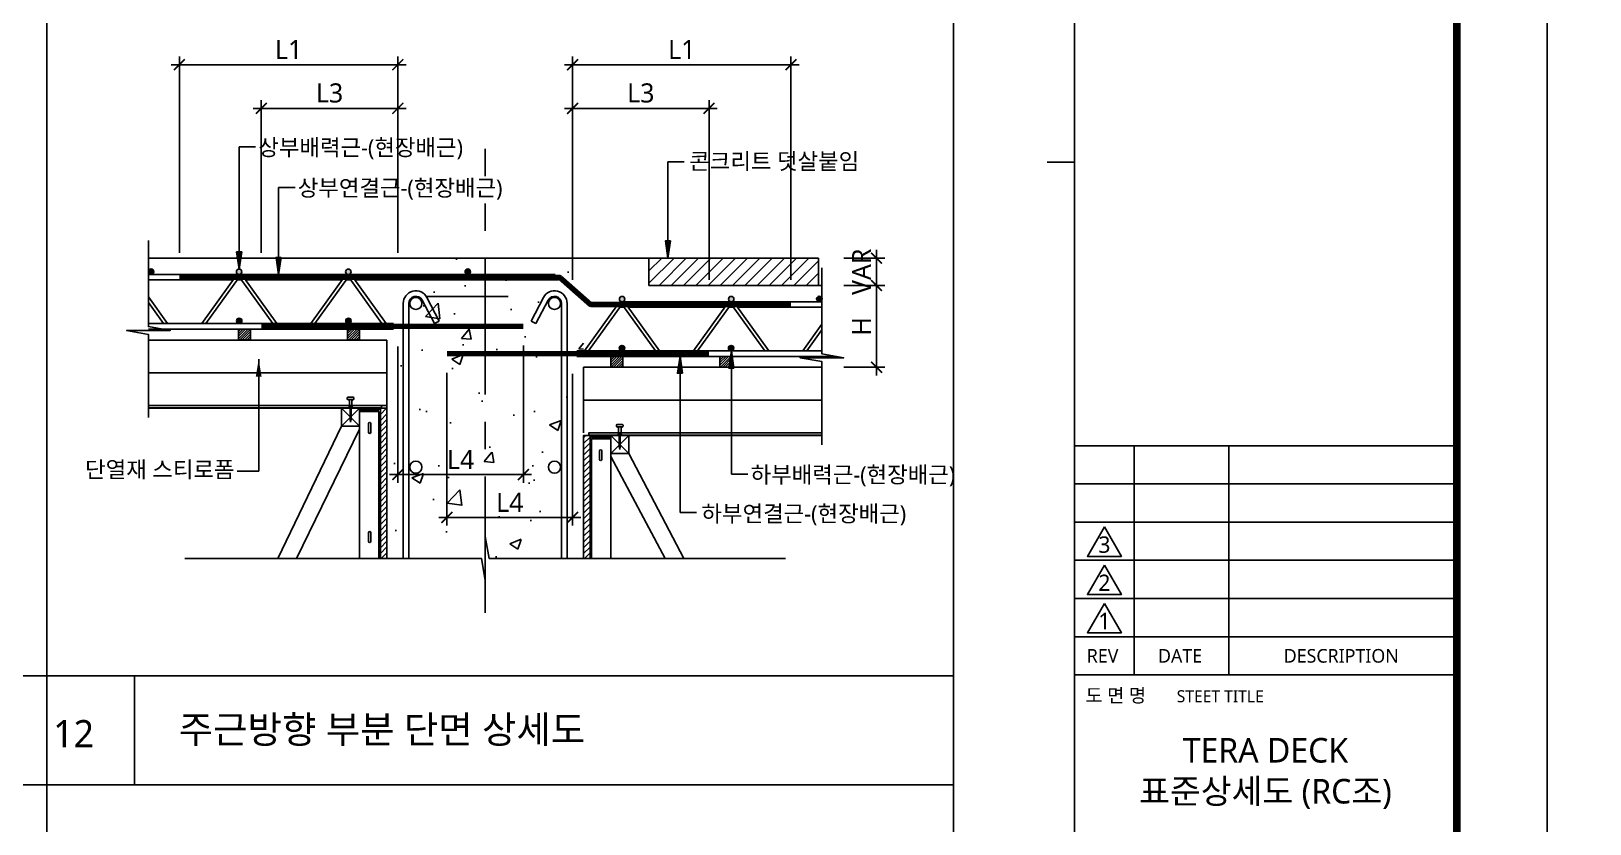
# Model space of a CAD drawing. Extents: x 10983 to 44623, y -18406 to 11294.
# Drawn here: x 16616 to 19471, y -10792 to -9339 of the extents above; entities that cross this region are included whole.
import ezdxf
from ezdxf.enums import TextEntityAlignment as Align

# ---------------------------------------------------------------- set-up
doc = ezdxf.new("R2010")
doc.units = 0
doc.header["$LTSCALE"] = 100
doc.header["$MEASUREMENT"] = 0
doc.header["$PDMODE"] = 3
doc.header["$PDSIZE"] = 10
for name, pattern in [('CEN', [62, 60, -1, 0, -1]), ('CENTERX2', [4, 2.5, -0.5, 0.5, -0.5]), ('HID', [2.5, 1.5, -1]), ('HIDDEN', [0.375, 0.25, -0.125])]:
    doc.linetypes.add(name, pattern=pattern)
doc.layers.get('0').update_dxf_attribs({"linetype": 'CONTINUOUS'})
doc.layers.get('Defpoints').update_dxf_attribs({"color": 165, "linetype": 'CONTINUOUS'})
for name, color, linetype in [('0-TEXT', 3, 'CONTINUOUS'), ('DECK-CEN', 1, 'CEN'), ('DECK-CON', 2, 'CONTINUOUS'), ('DECK-DIM', 255, 'CONTINUOUS'), ('DECK-ETC STEEL', 6, 'CONTINUOUS'), ('DECK-HATCH', 251, 'CONTINUOUS'), ('DECK-JOINT BAR', 4, 'HIDDEN'), ('DECK-LATTICE', 7, 'CONTINUOUS'), ('DECK-PG', 4, 'CONTINUOUS'), ('DECK-RC', 251, 'CONTINUOUS'), ('DECK-RC(ETC)', 252, 'CONTINUOUS'), ('DECK-TEXT', 7, 'CONTINUOUS'), ('DECK-TITLE TEXT', 3, 'CONTINUOUS'), ('DECK-TRANS', 3, 'CONTINUOUS'), ('E', 115, 'CONTINUOUS'), ('form', 7, 'CONTINUOUS'), ('form_TEX', 7, 'CONTINUOUS'), ('INSU', 7, 'CONTINUOUS'), ('REVISION1', 10, 'CONTINUOUS'), ('SEC', 7, 'CONTINUOUS'), ('TEXT', 3, 'CONTINUOUS')]:
    doc.layers.add(name, color=color, linetype=linetype)
doc.styles.add('HD', font='Gulim.ttf')
doc.styles.get("Standard").update_dxf_attribs({"font": ''})
doc.styles.add('SY Panel', font='malgun.ttf')
doc.styles.add('VICON TEXT', font='malgun.ttf')
doc.styles.add('맑은고딕', font='malgun.ttf')
doc.styles.get('Standard').set_extended_font_data('Haansoft Dotum')
doc.linetypes.add('BATTING', pattern='A,0.0001,-0.1,[134,ltypeshp.shx,S=0.1,R=0,X=-0.1,Y=0],-0.2,[134,ltypeshp.shx,S=0.1,R=180,X=0.1,Y=0],-0.1', length=0.4001)
doc.dimstyles.new('ISO-25', dxfattribs={"dimtxt": 2.5, "dimasz": 2.5, "dimexe": 1.25, "dimexo": 0.625, "dimtad": 1, "dimtxsty": 'Standard', "dimcen": 2.5, "dimadec": 0, "dimazin": 0, "dimtfac": 1, "dimtmove": 0, "dimatfit": 3, "dimfxl": 1, "dimarcsym": 0})
doc.dimstyles.new('STDECK-DIM', dxfattribs={"dimtxt": 35, "dimasz": 20, "dimexe": 15, "dimexo": 40, "dimgap": 10, "dimtad": 1, "dimdec": 0, "dimtxsty": 'SY Panel', "dimblk": 'ARCHTICK', "dimcen": 2.5, "dimdle": 15, "dimclrd": 7, "dimclre": 7, "dimclrt": 6, "dimadec": 0, "dimazin": 0, "dimtfac": 1, "dimtdec": 0, "dimtmove": 0, "dimatfit": 3, "dimldrblk": 'ARCHTICK', "dimfxl": 1, "dimarcsym": 0})

# ---------------------------------------------------------------- blocks, each defined once
blk = doc.blocks.new('_ArchTick')
at = {"color": 0, "linetype": 'ByBlock', "const_width": 0.15}
blk.add_lwpolyline([(-0.5, -0.5), (0.5, 0.5)], dxfattribs=at)
blk = doc.blocks.new('*D438')
at = {"layer": 'DECK-DIM', "color": 7, "lineweight": -2}
for p, q in [((16887.5, -9745.2), (16887.5, -9385.8)), ((17287.5, -9745.2), (17287.5, -9385.8)), ((17302.5, -9400.8), (16872.5, -9400.8))]:
    blk.add_line(p, q, dxfattribs=at)
at = {"layer": 'Defpoints', "color": 0, "ltscale": 0.5}
for p in [(16887.5, -9400.8), (16887.5, -9785.2), (17287.5, -9785.2)]:
    blk.add_point(p, dxfattribs=at)
at = {"layer": 'DECK-DIM', "color": 7, "lineweight": -2, "ltscale": 0.5, "xscale": 20, "yscale": 20, "zscale": 20, "rotation": 180}
blk.add_blockref('_ArchTick', (16887.5, -9400.8), dxfattribs=at)
at = {"layer": 'DECK-DIM', "color": 7, "lineweight": -2, "ltscale": 0.5, "xscale": 20, "yscale": 20, "zscale": 20}
blk.add_blockref('_ArchTick', (17287.5, -9400.8), dxfattribs=at)
at = {"layer": 'DECK-DIM', "color": 6, "ltscale": 0.5, "insert": (17087.5, -9373), "char_height": 35, "attachment_point": 5, "style": 'SY Panel'}
blk.add_mtext('L1', dxfattribs=at)
blk = doc.blocks.new('*D439')
at = {"layer": 'DECK-DIM', "color": 7, "lineweight": -2}
for p, q in [((17287.5, -9917.2), (17287.5, -10166.6)), ((17517.5, -9915.2), (17517.5, -10166.6)), ((17272.5, -10151.6), (17532.5, -10151.6))]:
    blk.add_line(p, q, dxfattribs=at)
at = {"layer": 'Defpoints', "color": 0, "ltscale": 0.5}
for p in [(17517.5, -9875.2), (17287.5, -9877.2), (17517.5, -10151.6)]:
    blk.add_point(p, dxfattribs=at)
at = {"layer": 'DECK-DIM', "color": 7, "lineweight": -2, "ltscale": 0.5, "xscale": 20, "yscale": 20, "zscale": 20, "rotation": 180}
blk.add_blockref('_ArchTick', (17287.5, -10151.6), dxfattribs=at)
at = {"layer": 'DECK-DIM', "color": 7, "lineweight": -2, "ltscale": 0.5, "xscale": 20, "yscale": 20, "zscale": 20}
blk.add_blockref('_ArchTick', (17517.5, -10151.6), dxfattribs=at)
at = {"layer": 'DECK-DIM', "color": 6, "ltscale": 0.5, "insert": (17402.5, -10124.1), "char_height": 35, "attachment_point": 5, "style": 'SY Panel'}
blk.add_mtext('L4', dxfattribs=at)
blk = doc.blocks.new('*D440')
at = {"layer": 'DECK-DIM', "color": 7, "lineweight": -2}
for p, q in [((17377.5, -9965.2), (17377.5, -10245.2)), ((17607.5, -9967.2), (17607.5, -10245.2)), ((17622.5, -10230.2), (17362.5, -10230.2))]:
    blk.add_line(p, q, dxfattribs=at)
at = {"layer": 'Defpoints', "color": 0, "ltscale": 0.5}
for p in [(17377.5, -9925.2), (17607.5, -9927.2), (17377.5, -10230.2)]:
    blk.add_point(p, dxfattribs=at)
at = {"layer": 'DECK-DIM', "color": 7, "lineweight": -2, "ltscale": 0.5, "xscale": 20, "yscale": 20, "zscale": 20, "rotation": 180}
blk.add_blockref('_ArchTick', (17377.5, -10230.2), dxfattribs=at)
at = {"layer": 'DECK-DIM', "color": 7, "lineweight": -2, "ltscale": 0.5, "xscale": 20, "yscale": 20, "zscale": 20}
blk.add_blockref('_ArchTick', (17607.5, -10230.2), dxfattribs=at)
at = {"layer": 'DECK-DIM', "color": 6, "ltscale": 0.5, "insert": (17492.5, -10202.7), "char_height": 35, "attachment_point": 5, "style": 'SY Panel'}
blk.add_mtext('L4', dxfattribs=at)
blk = doc.blocks.new('*D441')
at = {"layer": 'DECK-DIM', "color": 7, "lineweight": -2}
for p, q in [((17037.5, -9745.2), (17037.5, -9465.8)), ((17287.5, -9745.2), (17287.5, -9465.8)), ((17302.5, -9480.8), (17022.5, -9480.8))]:
    blk.add_line(p, q, dxfattribs=at)
at = {"layer": 'Defpoints', "color": 0, "ltscale": 0.5}
for p in [(17037.5, -9480.8), (17037.5, -9785.2), (17287.5, -9785.2)]:
    blk.add_point(p, dxfattribs=at)
at = {"layer": 'DECK-DIM', "color": 7, "lineweight": -2, "ltscale": 0.5, "xscale": 20, "yscale": 20, "zscale": 20, "rotation": 180}
blk.add_blockref('_ArchTick', (17037.5, -9480.8), dxfattribs=at)
at = {"layer": 'DECK-DIM', "color": 7, "lineweight": -2, "ltscale": 0.5, "xscale": 20, "yscale": 20, "zscale": 20}
blk.add_blockref('_ArchTick', (17287.5, -9480.8), dxfattribs=at)
at = {"layer": 'DECK-DIM', "color": 6, "ltscale": 0.5, "insert": (17162.5, -9452.8), "char_height": 35, "attachment_point": 5, "style": 'SY Panel'}
blk.add_mtext('L3', dxfattribs=at)
blk = doc.blocks.new('*D443')
at = {"layer": 'DECK-DIM', "color": 7, "lineweight": -2}
for p, q in [((18104.2, -9755.2), (18179.2, -9755.2)), ((18164.2, -9740.2), (18164.2, -9820.2)), ((18104.2, -9805.2), (18179.2, -9805.2))]:
    blk.add_line(p, q, dxfattribs=at)
at = {"layer": 'Defpoints', "color": 0, "ltscale": 0.5}
for p in [(18064.2, -9755.2), (18064.2, -9805.2), (18164.2, -9805.2)]:
    blk.add_point(p, dxfattribs=at)
at = {"layer": 'DECK-DIM', "color": 7, "lineweight": -2, "ltscale": 0.5, "xscale": 20, "yscale": 20, "zscale": 20}
for p, rotation in [((18164.2, -9755.2), 90), ((18164.2, -9805.2), 270)]:
    blk.add_blockref('_ArchTick', p, dxfattribs=dict(at, rotation=rotation))
at = {"layer": 'DECK-DIM', "color": 6, "ltscale": 0.5, "insert": (18136.7, -9780.2), "char_height": 35, "attachment_point": 5, "rotation": 90, "style": 'SY Panel'}
blk.add_mtext('VAR', dxfattribs=at)
blk = doc.blocks.new('*D466')
at = {"layer": 'DECK-DIM', "color": 7, "lineweight": -2}
for p, q in [((18164.2, -9790.2), (18164.2, -9970.2)), ((18104.2, -9805.2), (18179.2, -9805.2)), ((18104.2, -9955.2), (18179.2, -9955.2))]:
    blk.add_line(p, q, dxfattribs=at)
at = {"layer": 'Defpoints', "color": 0, "ltscale": 0.5}
for p in [(18064.2, -9805.2), (18064.2, -9955.2), (18164.2, -9955.2)]:
    blk.add_point(p, dxfattribs=at)
at = {"layer": 'DECK-DIM', "color": 7, "lineweight": -2, "ltscale": 0.5, "xscale": 20, "yscale": 20, "zscale": 20}
for p, rotation in [((18164.2, -9805.2), 90), ((18164.2, -9955.2), 270)]:
    blk.add_blockref('_ArchTick', p, dxfattribs=dict(at, rotation=rotation))
at = {"layer": 'DECK-DIM', "color": 6, "ltscale": 0.5, "insert": (18136.7, -9880.2), "char_height": 35, "attachment_point": 5, "rotation": 90, "style": 'SY Panel'}
blk.add_mtext('H', dxfattribs=at)
blk = doc.blocks.new('*D473')
at = {"layer": 'DECK-DIM', "color": 7, "lineweight": -2}
for p, q in [((17607.5, -9795.2), (17607.5, -9385.8)), ((18007.5, -9795.2), (18007.5, -9385.8)), ((17592.5, -9400.8), (18022.5, -9400.8))]:
    blk.add_line(p, q, dxfattribs=at)
at = {"layer": 'Defpoints', "color": 0, "ltscale": 0.5}
for p in [(18007.5, -9400.8), (17607.5, -9835.2), (18007.5, -9835.2)]:
    blk.add_point(p, dxfattribs=at)
at = {"layer": 'DECK-DIM', "color": 7, "lineweight": -2, "ltscale": 0.5, "xscale": 20, "yscale": 20, "zscale": 20, "rotation": 180}
blk.add_blockref('_ArchTick', (17607.5, -9400.8), dxfattribs=at)
at = {"layer": 'DECK-DIM', "color": 7, "lineweight": -2, "ltscale": 0.5, "xscale": 20, "yscale": 20, "zscale": 20}
blk.add_blockref('_ArchTick', (18007.5, -9400.8), dxfattribs=at)
at = {"layer": 'DECK-DIM', "color": 6, "ltscale": 0.5, "insert": (17807.5, -9373), "char_height": 35, "attachment_point": 5, "style": 'SY Panel'}
blk.add_mtext('L1', dxfattribs=at)
blk = doc.blocks.new('*D474')
at = {"layer": 'DECK-DIM', "color": 7, "lineweight": -2}
for p, q in [((17607.5, -9795.2), (17607.5, -9465.8)), ((17857.5, -9795.2), (17857.5, -9465.8)), ((17592.5, -9480.8), (17872.5, -9480.8))]:
    blk.add_line(p, q, dxfattribs=at)
at = {"layer": 'Defpoints', "color": 0, "ltscale": 0.5}
for p in [(17857.5, -9480.8), (17607.5, -9835.2), (17857.5, -9835.2)]:
    blk.add_point(p, dxfattribs=at)
at = {"layer": 'DECK-DIM', "color": 7, "lineweight": -2, "ltscale": 0.5, "xscale": 20, "yscale": 20, "zscale": 20, "rotation": 180}
blk.add_blockref('_ArchTick', (17607.5, -9480.8), dxfattribs=at)
at = {"layer": 'DECK-DIM', "color": 7, "lineweight": -2, "ltscale": 0.5, "xscale": 20, "yscale": 20, "zscale": 20}
blk.add_blockref('_ArchTick', (17857.5, -9480.8), dxfattribs=at)
at = {"layer": 'DECK-DIM', "color": 6, "ltscale": 0.5, "insert": (17732.5, -9452.8), "char_height": 35, "attachment_point": 5, "style": 'SY Panel'}
blk.add_mtext('L3', dxfattribs=at)

msp = doc.modelspace()

# ---------------------------------------------------------------- hatches: boundary and pattern name
at = {"linetype": 'ByBlock'}
h = msp.add_hatch(color=256, dxfattribs=at)
h.paths.add_polyline_path([(17786.9, -9723.7), (17782.2, -9723.7), (17782.2, -9755.2)])
h.paths.add_polyline_path([(17782.2, -9723.7), (17777.5, -9723.7), (17782.2, -9755.2)])
h = msp.add_hatch(color=256, dxfattribs=at)
h.paths.add_polyline_path([(17001.6, -9743.7), (16996.9, -9743.7), (16996.9, -9775.2)])
h.paths.add_polyline_path([(16996.9, -9743.7), (16992.2, -9743.7), (16996.9, -9775.2)])
h = msp.add_hatch(color=256, dxfattribs=at)
h.paths.add_polyline_path([(17073.9, -9753.9), (17069.2, -9753.9), (17069.2, -9785.3)])
h.paths.add_polyline_path([(17069.2, -9753.9), (17064.5, -9753.9), (17069.2, -9785.3)])
h = msp.add_hatch(color=256, dxfattribs=at)
h.paths.add_polyline_path([(17898.3, -9925.1), (17898.3, -9956.6), (17903.1, -9956.6)])
h.paths.add_polyline_path([(17898.3, -9925.1), (17893.6, -9956.6), (17898.3, -9956.6)])
h = msp.add_hatch(color=256, dxfattribs=at)
h.paths.add_polyline_path([(17804.3, -9934.7), (17804.3, -9966.1), (17809, -9966.1)])
h.paths.add_polyline_path([(17804.3, -9934.7), (17799.6, -9966.1), (17804.3, -9966.1)])
at = {"layer": 'DECK-HATCH', "linetype": 'ByBlock'}
h = msp.add_hatch(dxfattribs=at)
h.set_pattern_fill('AR-CONC', color=256, scale=30, style=0)
h.set_pattern_definition([(50, (-112138.92, -53628.86), (215.17805, -18.82564), [22.5, -247.5]), (355, (-112138.92, -53628.86), (-41.6254, 225.65764), [18, -198]), (100.4514, (-112120.99, -53630.43), (173.5528, 206.83186), [19.12206, -210.34263]), (46.1842, (-112138.92, -53568.86), (320.1723, -49.6557), [33.75, -371.25]), (96.6356, (-112112.24, -53573), (280.3988, 292.23536), [28.6831, -315.5139]), (351.1842, (-112138.92, -53568.86), (280.3986, 292.2356), [27, -297]), (21, (-112108.92, -53583.86), (179.07212, -120.78567), [22.5, -247.5]), (326, (-112108.92, -53583.86), (72.9946, 217.545), [18, -198]), (71.4514, (-112094, -53593.93), (252.0668, 96.75915), [19.12206, -210.34263]), (37.5, (-112138.92, -53628.86), (3.647957, 99.868156), [0, -195.6, 0, -201, 0, -198.75]), (7.5, (-112138.92, -53628.86), (78.92086, 118.32351), [0, -114.6, 0, -191.1, 0, -75.75]), (327.5, (-112205.82, -53628.86), (160.14673, -6.76646), [0, -75, 0, -234, 0, -310.5]), (317.5, (-112235.82, -53628.86), (174.95585, 30.0315), [0, -97.5, 0, -155.4, 0, -220.5])])
h.paths.add_polyline_path([(17447.5, -9755.2), (17287.5, -9755.2), (17267.5, -10305.3), (17440.5, -10305.3), (17447.5, -10345.3), (17447.5, -10265.3)])
h.paths.add_polyline_path([(17627.5, -9755.2), (17447.5, -9755.2), (17447.5, -10265.3), (17454.6, -10305.3), (17627.5, -10305.3)])
h = msp.add_hatch(dxfattribs=at)
h.set_pattern_fill('ANSI31', color=256, scale=5, style=0)
h.set_pattern_definition([(45, (-110161.527, -50130.158), (-11.2253202, 11.2253202), [])])
h.paths.add_polyline_path([(18057.7, -9805.2), (18057.7, -9755.2), (17747.5, -9755.2), (17747.5, -9805.2)])
h = msp.add_hatch(dxfattribs=at)
h.set_pattern_fill('ANSI31', color=256, scale=60, style=0)
h.set_pattern_definition([(45, (-156421.6726, -15583.08), (-5.30330086, 5.30330086), [])])
h.paths.add_polyline_path([(17255.5, -10030.2), (17267.5, -10030.2), (17267.5, -10305.3), (17255.5, -10305.3)])
h = msp.add_hatch(dxfattribs=at)
h.set_pattern_fill('ANSI31', color=256, scale=60, style=0)
h.set_pattern_definition([(45, (-156661.6726, -15633.08), (-5.30330086, 5.30330086), [])])
h.paths.add_polyline_path([(17639.5, -10080.2), (17627.5, -10080.2), (17627.5, -10305.3), (17639.5, -10305.3)])
at = {"layer": 'DECK-RC(ETC)'}
h = msp.add_hatch(dxfattribs=at)
h.set_pattern_fill('ANSI31', color=256)
h.set_pattern_definition([(45, (-106627.45, -26422.8478), (-2.24506403, 2.24506403), [])])
h.paths.add_polyline_path([(16995.5, -9885.2), (16995.5, -9904.7), (17017.5, -9904.7), (17017.5, -9885.2)])
h = msp.add_hatch(dxfattribs=at)
h.set_pattern_fill('ANSI31', color=256)
h.set_pattern_definition([(45, (-106827.45, -26422.8478), (-2.24506403, 2.24506403), [])])
h.paths.add_polyline_path([(17195.5, -9885.2), (17195.5, -9904.7), (17217.5, -9904.7), (17217.5, -9885.2)])
h = msp.add_hatch(dxfattribs=at)
h.set_pattern_fill('ANSI31', color=256)
h.set_pattern_definition([(45, (-106827.45, -26472.8478), (-2.24506403, 2.24506403), [])])
h.paths.add_polyline_path([(17699.5, -9935.2), (17699.5, -9954.7), (17677.5, -9954.7), (17677.5, -9935.2)])
h = msp.add_hatch(dxfattribs=at)
h.set_pattern_fill('ANSI31', color=256)
h.set_pattern_definition([(45, (-106627.45, -26472.8478), (-2.24506403, 2.24506403), [])])
h.paths.add_polyline_path([(17877.5, -9935.2), (17877.5, -9954.7), (17899.5, -9954.7), (17899.5, -9935.2)])
at = {"layer": 'DECK-TRANS', "ltscale": 0.5}
h = msp.add_hatch(color=3, dxfattribs=at)
h.dxf.hatch_style = 1
h.paths.add_polyline_path([(16991.9, -9780.2, 1), (17001.9, -9780.2, 1)])
h.paths.add_polyline_path([(17201.9, -9780.2, 1), (17191.9, -9780.2, 0.399881), (17196.6, -9785.2), (17197.1, -9785.2, 0.399881)])
h = msp.add_hatch(color=3, dxfattribs=at)
h.dxf.hatch_style = 1
h.paths.add_polyline_path([(17903.1, -9830.2, -1), (17893.1, -9830.2, -1)])
h.paths.add_polyline_path([(17693.2, -9830.2, -1), (17703.2, -9830.2, -0.399881), (17698.4, -9835.2), (17697.9, -9835.2, -0.399881)])
h = msp.add_hatch(color=3, dxfattribs=at)
h.dxf.hatch_style = 1
h.paths.add_polyline_path([(17002.1, -9870.2, 1), (16992.1, -9870.2, 0.399881), (16996.9, -9875.2), (16997.4, -9875.2, 0.399881)])
h = msp.add_hatch(color=3, dxfattribs=at)
h.dxf.hatch_style = 1
h.paths.add_polyline_path([(17202.1, -9870.2, 1), (17192.1, -9870.2, 0.399881), (17196.8, -9875.2), (17197.3, -9875.2, 0.399881)])
h = msp.add_hatch(color=3, dxfattribs=at)
h.dxf.hatch_style = 1
h.paths.add_polyline_path([(17693, -9920.2, -1), (17703, -9920.2, -0.399881), (17698.2, -9925.2), (17697.7, -9925.2, -0.399881)])
h = msp.add_hatch(color=3, dxfattribs=at)
h.dxf.hatch_style = 1
h.paths.add_polyline_path([(17892.9, -9920.2, -1), (17902.9, -9920.2, -0.399881), (17898.2, -9925.2), (17897.7, -9925.2, -0.399881)])
at = {"layer": 'SEC'}
h = msp.add_hatch(color=3, dxfattribs=at)
edge = h.paths.add_edge_path()
edge.add_arc((16835.6, -9780), 5, 0, 360)
h = msp.add_hatch(color=3, dxfattribs=at)
edge = h.paths.add_edge_path()
edge.add_arc((16835.6, -9780), 5, 0, 360)
h = msp.add_hatch(color=3, dxfattribs=at)
edge = h.paths.add_edge_path()
edge.add_arc((17415.6, -9780), 5, 0, 360)
h = msp.add_hatch(color=3, dxfattribs=at)
edge = h.paths.add_edge_path()
edge.add_arc((18059.4, -9830), 5, 0, 360)

# ---------------------------------------------------------------- linework, layer by layer
at = {"linetype": 'ByBlock'}
for p, q in [((16644.6, -7220.2), (16644.6, -12170.2)), ((18305.1, -7220.2), (18305.1, -12170.2)), ((16996.9, -9775.2), (16996.9, -9551.6)), ((16996.9, -9551.6), (17026.9, -9551.6)), ((17782.2, -9755.2), (17782.2, -9579)), ((17782.2, -9579), (17812.2, -9579)), ((17069.2, -9785.3), (17069.2, -9625.7)), ((17069.2, -9625.7), (17099.2, -9625.7)), ((17898.3, -9925.1), (17898.3, -10151)), ((17804.3, -9966.1), (17804.3, -10221)), ((17898.3, -10151), (17928.3, -10151)), ((17804.3, -10221), (17834.3, -10221)), ((18305.1, -10520.2), (11505.1, -10520.2)), ((16805.1, -10520.2), (16805.1, -10720.2)), ((18305.1, -10720.2), (11505.1, -10720.2))]:
    msp.add_line(p, q, dxfattribs=at)
for points in [[(17786.9, -9723.7), (17777.5, -9723.7), (17782.2, -9755.2), (17786.9, -9723.7)], [(17001.6, -9743.7), (16992.2, -9743.7), (16996.9, -9775.2), (17001.6, -9743.7)], [(17001.6, -9743.7), (16992.2, -9743.7), (16996.9, -9775.2), (17001.6, -9743.7)], [(17073.9, -9753.9), (17064.5, -9753.9), (17069.2, -9785.3), (17073.9, -9753.9)], [(17903.1, -9956.6), (17893.6, -9956.6), (17898.3, -9925.1), (17903.1, -9956.6)], [(17809, -9966.1), (17799.6, -9966.1), (17804.3, -9934.7), (17809, -9966.1)]]:
    msp.add_lwpolyline(points, dxfattribs=at)
at = {"layer": 'DECK-CEN', "linetype": 'CENTERX2'}
msp.add_line((17447.5, -10405.3), (17447.5, -9555.2), dxfattribs=at)
at = {"layer": 'DECK-CON'}
for p, q in [((17447.5, -9755.2), (16830.8, -9755.2)), ((17447.5, -9755.2), (17747.5, -9755.2)), ((18057.7, -9755.2), (17747.5, -9755.2)), ((17747.5, -9805.2), (17747.5, -9755.2)), ((18057.7, -9805.2), (18057.7, -9755.2)), ((17747.5, -9805.2), (18064.2, -9805.2)), ((17267.5, -9905.2), (16830.8, -9905.2)), ((17255.5, -9905.2), (16830.8, -9905.2)), ((17627.5, -9955.2), (18064.2, -9955.2)), ((17639.5, -9955.2), (18064.2, -9955.2)), ((17255.5, -10030.2), (17267.5, -10030.2)), ((17255.5, -10305.3), (17255.5, -10030.2)), ((17267.5, -10305.3), (17267.5, -10025.2))]:
    msp.add_line(p, q, dxfattribs=at)
for points in [[(16830.8, -9722.7), (16830.8, -9880.7), (16870.8, -9887.7), (16790.8, -9887.7), (16830.8, -9894.8), (16830.8, -10047.4)], [(18064.2, -9772.7), (18064.2, -9930.7), (18104.2, -9937.7), (18024.2, -9937.7), (18064.2, -9944.8), (18064.2, -10097.4)], [(16897.5, -10305.3), (17440.5, -10305.3), (17447.5, -10345.3), (17447.5, -10265.3), (17454.6, -10305.3), (17997.5, -10305.3)]]:
    msp.add_lwpolyline(points, dxfattribs=at)
msp.add_lwpolyline([(17639.5, -10080.2), (17627.5, -10080.2), (17627.5, -10305.3), (17639.5, -10305.3)], close=True, dxfattribs=at)
at = {"layer": 'DECK-ETC STEEL'}
for points in [[(17252.5, -10030.2), (17255.5, -10030.2), (17255.5, -10305.3), (17252.5, -10305.3), (17252.5, -10036.2), (17217.5, -10036.2), (17217.5, -10033.2), (17252.5, -10033.2), (17252.5, -10030.2), (17255.5, -10030.2)], [(17642.5, -10080.2), (17639.5, -10080.2), (17639.5, -10305.3), (17642.5, -10305.3), (17642.5, -10086.2), (17677.5, -10086.2), (17677.5, -10083.2), (17642.5, -10083.2), (17642.5, -10080.2), (17639.5, -10080.2)]]:
    msp.add_lwpolyline(points, dxfattribs=at)
at = {"layer": 'DECK-JOINT BAR', "const_width": 10}
msp.add_lwpolyline([(16887.5, -9790.2), (17581.8, -9790.2, -0.182722), (17585.1, -9791.4), (17638.9, -9838.9, 0.182722), (17642.3, -9840.2), (18007.5, -9840.2)], format="xyb", dxfattribs=at)
for points in [[(17037.6, -9880.2), (17517.6, -9880.2)], [(17857.5, -9930.2), (17377.5, -9930.2)]]:
    msp.add_lwpolyline(points, dxfattribs=at)
at = {"layer": 'DECK-LATTICE', "ltscale": 0.5}
for p, q in [((17575.8, -9785.2), (16830.8, -9785.2)), ((16990.6, -9788.5), (16928.3, -9875.2)), ((17003.6, -9788.5), (17065.9, -9875.2)), ((17190.6, -9788.5), (17128.3, -9875.2)), ((17203.6, -9788.5), (17265.9, -9875.2)), ((16985.8, -9795.2), (16830.8, -9795.2)), ((16995.5, -9792), (16935.7, -9875.2)), ((17001, -9795.2), (16993.2, -9795.2)), ((16998.7, -9792), (17058.5, -9875.2)), ((17185.8, -9795.2), (17008.4, -9795.2)), ((17195.5, -9792), (17135.7, -9875.2)), ((17201, -9795.2), (17193.2, -9795.2)), ((17198.7, -9792), (17258.5, -9875.2)), ((17208.4, -9795.2), (17581.8, -9795.2)), ((16830.8, -9826.4), (16865.9, -9875.2)), ((16830.8, -9836.7), (16858.5, -9875.2)), ((17691.5, -9838.5), (17629.2, -9925.2)), ((17696.4, -9842), (17636.6, -9925.2)), ((17694.1, -9845.2), (17701.9, -9845.2)), ((17697.9, -9835.2), (18064.2, -9835.2)), ((17699.6, -9842), (17759.4, -9925.2)), ((17704.5, -9838.5), (17766.8, -9925.2)), ((17709.3, -9845.2), (17886.7, -9845.2)), ((17891.5, -9838.5), (17829.2, -9925.2)), ((17896.4, -9842), (17836.6, -9925.2)), ((17894.1, -9845.2), (17901.9, -9845.2)), ((17899.6, -9842), (17959.4, -9925.2)), ((17904.5, -9838.5), (17966.8, -9925.2)), ((17909.3, -9845.2), (18064.2, -9845.2)), ((17279.5, -9875.2), (16830.8, -9875.2)), ((18064.2, -9876.4), (18029.2, -9925.2)), ((17279.5, -9885.2), (16830.8, -9885.2)), ((18064.2, -9886.7), (18036.6, -9925.2)), ((17615.5, -9925.2), (18064.2, -9925.2)), ((17615.5, -9935.2), (18089.6, -9935.2))]:
    msp.add_line(p, q, dxfattribs=at)
for centre, radius in [((16997.1, -9793.2), 8), ((17197.1, -9793.2), 8), ((16997.1, -9793.2), 2), ((17197.1, -9793.2), 2), ((17698, -9843.2), 8), ((17698, -9843.2), 2), ((17898, -9843.2), 8), ((17898, -9843.2), 2)]:
    msp.add_arc(centre, radius, 35.7097, 144.2903, dxfattribs=at)
at = {"layer": 'DECK-PG', "ltscale": 0.5}
for p, q in [((16830.8, -10029.7), (17257.5, -10029.7)), ((18064.2, -10079.7), (17637.5, -10079.7))]:
    msp.add_line(p, q, dxfattribs=at)
for points in [[(17257.5, -10030.2), (17257.5, -10025.2), (16830.8, -10025.2), (16830.8, -10030.2)], [(17637.5, -10080.2), (17637.5, -10075.2), (18064.2, -10075.2), (18064.2, -10080.2)]]:
    msp.add_lwpolyline(points, close=True, dxfattribs=at)
at = {"layer": 'DECK-RC'}
for p, q in [((17297.5, -10305.3), (17297.5, -9838.2)), ((17307.5, -10305.3), (17307.5, -9838.2)), ((17332.1, -9832.1), (17354.5, -9875.1)), ((17340.9, -9827.5), (17363.4, -9870.5)), ((17554.1, -9827.5), (17531.7, -9870.5)), ((17563, -9832.1), (17540.5, -9875.1)), ((17587.5, -10305.3), (17587.5, -9838.2)), ((17597.5, -10305.3), (17597.5, -9838.2)), ((17354.5, -9875.1), (17363.4, -9870.5)), ((17540.5, -9875.1), (17531.7, -9870.5))]:
    msp.add_line(p, q, dxfattribs=at)
at = {"layer": 'DECK-RC', "linetype": 'HID'}
msp.add_line((17339.5, -9825.2), (17555.6, -9825.2), dxfattribs=at)
at = {"layer": 'DECK-RC'}
for centre in [(17320.5, -9838.2), (17574.5, -9838.2), (17320.5, -10138.2), (17574.5, -10138.2)]:
    msp.add_circle(centre, 11, dxfattribs=at)
for centre, radius, start, end in [((17320.5, -9838.2), 23, 27.5898, 180), ((17574.5, -9838.2), 23, 0, 152.4102), ((17320.5, -9838.2), 13, 27.5824, 180), ((17574.5, -9838.2), 13, 0, 152.4176)]:
    msp.add_arc(centre, radius, start, end, dxfattribs=at)
at = {"layer": 'DECK-RC(ETC)'}
for p, q in [((17195, -10011.2), (17195, -10013.2)), ((17196, -10010.2), (17206, -10010.2)), ((17196, -10014.2), (17206, -10014.2)), ((17198.7, -10016.5), (17198.7, -10026.9)), ((17203.3, -10016.5), (17203.3, -10026.9)), ((17207, -10011.2), (17207, -10013.2)), ((17207, -10011.2), (17207, -10013.2)), ((17184.5, -10063.2), (17217.5, -10030.2)), ((17217.5, -10063.2), (17184.5, -10030.2)), ((17197, -10028.8), (17197, -10029.6)), ((17197.6, -10028.2), (17198.1, -10028.2)), ((17197.6, -10030.2), (17204.4, -10030.2)), ((17198.1, -10028.2), (17203.9, -10028.2)), ((17200, -10028.2), (17202, -10028.2)), ((17200, -10030.2), (17200, -10050.7)), ((17202, -10030.2), (17202, -10050.7)), ((17203.9, -10028.2), (17204.4, -10028.2)), ((17205, -10028.8), (17205, -10029.6)), ((17217.5, -10305.3), (17217.5, -10036.2)), ((17184.5, -10063.2), (17067.5, -10305.3)), ((17217.5, -10068.3), (17102.2, -10305.3)), ((17200, -10050.7), (17201, -10055.7)), ((17201, -10055.7), (17202, -10050.7)), ((17234, -10058.2), (17234, -10074.2)), ((17238, -10058.2), (17238, -10074.2)), ((17688, -10061.2), (17688, -10063.2)), ((17699, -10060.2), (17689, -10060.2)), ((17699, -10064.2), (17689, -10064.2)), ((17691.7, -10066.5), (17691.7, -10076.9)), ((17696.3, -10066.5), (17696.3, -10076.9)), ((17700, -10061.2), (17700, -10063.2)), ((17710.5, -10113.2), (17677.5, -10080.2)), ((17677.5, -10113.2), (17710.5, -10080.2)), ((17677.5, -10305.3), (17677.5, -10086.2)), ((17690, -10078.8), (17690, -10079.6)), ((17691.1, -10078.2), (17690.6, -10078.2)), ((17697.4, -10080.2), (17690.6, -10080.2)), ((17696.9, -10078.2), (17691.1, -10078.2)), ((17695, -10078.2), (17693, -10078.2)), ((17693, -10080.2), (17693, -10100.7)), ((17694, -10105.7), (17693, -10100.7)), ((17695, -10100.7), (17694, -10105.7)), ((17695, -10080.2), (17695, -10100.7)), ((17697.4, -10078.2), (17696.9, -10078.2)), ((17698, -10078.8), (17698, -10079.6)), ((17657, -10108.2), (17657, -10124.2)), ((17661, -10108.2), (17661, -10124.2)), ((17677.5, -10118.3), (17777, -10305.3)), ((17710.5, -10113.2), (17811.6, -10305.3)), ((17234, -10258.2), (17234, -10274.2)), ((17238, -10258.2), (17238, -10274.2))]:
    msp.add_line(p, q, dxfattribs=at)
for points in [[(16995.5, -9885.2), (17017.5, -9885.2), (17017.5, -9904.7), (16995.5, -9904.7)], [(17195.5, -9885.2), (17217.5, -9885.2), (17217.5, -9904.7), (17195.5, -9904.7)], [(17699.5, -9935.2), (17677.5, -9935.2), (17677.5, -9954.7), (17699.5, -9954.7)], [(17899.5, -9935.2), (17877.5, -9935.2), (17877.5, -9954.7), (17899.5, -9954.7)]]:
    msp.add_lwpolyline(points, close=True, dxfattribs=at)
for points in [[(17184.5, -10030.2), (17217.5, -10030.2), (17217.5, -10063.2), (17184.5, -10063.2), (17184.5, -10030.2)], [(17710.5, -10080.2), (17677.5, -10080.2), (17677.5, -10113.2), (17710.5, -10113.2), (17710.5, -10080.2)]]:
    msp.add_lwpolyline(points, dxfattribs=at)
for centre, radius, start, end in [((17196, -10011.2), 1, 90, 180), ((17196, -10013.2), 1, 180, 270), ((17196, -10016.9), 2.75, 7.7709, 89.4479), ((17206.1, -10016.9), 2.75, 90.5521, 172.2291), ((17206, -10011.2), 1, 0, 90), ((17206, -10011.2), 1, 0, 90), ((17206, -10013.2), 1, 270, 360), ((17206, -10013.2), 1, 270, 360), ((17197.6, -10028.8), 0.6, 90, 180), ((17197.6, -10029.6), 0.6, 180, 270), ((17197.3, -10026.8), 1.39, 281.7725, 355.1369), ((17204.7, -10026.8), 1.39, 184.8631, 258.2275), ((17204.4, -10028.8), 0.6, 0, 90), ((17204.4, -10029.6), 0.6, 270, 0), ((17236, -10058.2), 2, 0, 180), ((17236, -10058.2), 2, 0, 180), ((17236, -10074.2), 2, 180, 0), ((17689, -10061.2), 1, 90, 180), ((17689, -10063.2), 1, 180, 270), ((17689, -10066.9), 2.75, 7.7709, 89.4479), ((17699.1, -10066.9), 2.75, 90.5521, 172.2291), ((17699, -10061.2), 1, 360, 90), ((17699, -10063.2), 1, 270, 360), ((17690.6, -10078.8), 0.6, 90, 180), ((17690.6, -10079.6), 0.6, 180, 270), ((17690.3, -10076.8), 1.39, 281.7725, 355.1369), ((17697.7, -10076.8), 1.39, 184.8631, 258.2275), ((17697.4, -10078.8), 0.6, 0, 90), ((17697.4, -10079.6), 0.6, 270, 0), ((17659, -10108.2), 2, 0, 180), ((17659, -10108.2), 2, 0, 180), ((17659, -10124.2), 2, 180, 0), ((17236, -10258.2), 2, 0, 180), ((17236, -10258.2), 2, 0, 180), ((17236, -10274.2), 2, 180, 0)]:
    msp.add_arc(centre, radius, start, end, dxfattribs=at)
at = {"layer": 'DECK-TRANS', "ltscale": 0.5}
for centre in [(16996.9, -9780.2), (17196.9, -9780.2), (17698.2, -9830.2), (17898.1, -9830.2), (16997.1, -9870.2), (17197.1, -9870.2), (17698, -9920.2), (17897.9, -9920.2)]:
    msp.add_circle(centre, 5, dxfattribs=at)
at = {"layer": 'Defpoints'}
for points in [[(10982.5, -12466.3), (19392.5, -12466.3), (19392.5, -6526.2), (10982.5, -6526.2)], [(19392.5, -12466.3), (27802.5, -12466.3), (27802.5, -6526.2), (19392.5, -6526.2)]]:
    msp.add_lwpolyline(points, close=True, dxfattribs=at)
at = {"layer": 'E', "linetype": 'ByBlock'}
for p, q in [((16830.8, -9905.2), (17267.5, -9905.2)), ((16830.8, -10025.2), (16830.8, -9905.2)), ((16830.8, -10025.2), (16830.8, -9905.2)), ((17267.5, -10025.2), (17267.5, -9905.2)), ((17267.5, -9905.2), (17267.5, -10305.3)), ((17627.5, -10075.2), (17627.5, -9955.2)), ((17267.5, -10025.2), (16830.8, -10025.2)), ((16830.8, -10025.2), (16830.8, -10030.2)), ((16830.8, -10025.2), (16830.8, -10030.2)), ((17257.5, -10030.2), (17257.5, -10025.2)), ((17267.5, -10030.2), (17267.5, -10305.3)), ((17267.5, -10305.3), (17255.5, -10305.3))]:
    msp.add_line(p, q, dxfattribs=at)
for points in [[(17255.5, -10030.2), (17267.5, -10030.2), (17267.5, -10305.3), (17255.5, -10305.3)], [(17639.5, -10080.2), (17627.5, -10080.2), (17627.5, -10305.3), (17639.5, -10305.3)], [(17639.5, -10080.2), (17627.5, -10080.2), (17627.5, -10305.3), (17639.5, -10305.3)]]:
    msp.add_lwpolyline(points, close=True, dxfattribs=at)
at = {"layer": 'form', "color": 30}
for p, q in [((18526.8, -6920.2), (18526.8, -12238.4)), ((18526.8, -9579.3), (18476.8, -9579.3)), ((18526.8, -9579.3), (18476.8, -9579.3))]:
    msp.add_line(p, q, dxfattribs=at)
at = {"layer": 'form', "ltscale": 2}
for p, q in [((18526.8, -10098.8), (19226.1, -10098.8)), ((18635.9, -10098.8), (18635.9, -10518.8)), ((18809.7, -10098.8), (18809.7, -10518.8)), ((18526.8, -10168.8), (19226.1, -10168.8)), ((18526.8, -10238.8), (19226.1, -10238.8)), ((18526.8, -10308.8), (19226.1, -10308.8)), ((18526.8, -10378.8), (19226.1, -10378.8)), ((18526.8, -10448.8), (19226.1, -10448.8)), ((19226.8, -10518.8), (18526.8, -10518.8)), ((18526.8, -10518.8), (19226.8, -10518.8))]:
    msp.add_line(p, q, dxfattribs=at)
at = {"layer": 'form', "color": 30, "ltscale": 0.5}
msp.add_line((18526.8, -10518.8), (19226.1, -10518.8), dxfattribs=at)
at = {"layer": 'form', "color": 30, "const_width": 14.2}
msp.add_lwpolyline([(11273.2, -6920.2), (11273.2, -12238.4), (19226.8, -12238.4), (19226.8, -6920.2)], close=True, dxfattribs=at)
at = {"layer": 'INSU', "linetype": 'BATTING', "ltscale": 1.5}
for p, q in [((16830.8, -9965.2), (17267.5, -9965.2)), ((18064.2, -10015.2), (17627.5, -10015.2))]:
    msp.add_line(p, q, dxfattribs=at)
at = {"layer": 'REVISION1', "ltscale": 2}
for points in [[(18581.5, -10247.7), (18550.5, -10301.5), (18612.6, -10301.5), (18581.5, -10247.7)], [(18581.5, -10317.7), (18550.5, -10371.5), (18612.6, -10371.5), (18581.5, -10317.7)], [(18581.5, -10387.7), (18550.5, -10441.5), (18612.6, -10441.5), (18581.5, -10387.7)]]:
    msp.add_lwpolyline(points, dxfattribs=at)
at = {"layer": 'SEC', "color": 3}
for centre in [(16835.6, -9780), (16835.6, -9780), (17415.6, -9780), (18059.4, -9830)]:
    msp.add_circle(centre, 5, dxfattribs=at)

# ---------------------------------------------------------------- texts
at = {"layer": '0-TEXT', "insert": (18876.5, -10699.3), "char_height": 45, "width": 700, "attachment_point": 5, "style": '맑은고딕'}
msp.add_mtext('TERA DECK \\P표준상세도 (RC조)', dxfattribs=at)
at = {"layer": 'DECK-TEXT', "style": 'VICON TEXT'}
for s, p in [('상부배력근-(현장배근)', (17032, -9567.4)), ('콘크리트 덧살붙임', (17821.2, -9592.6)), ('상부연결근-(현장배근)', (17104.3, -9641.5)), ('하부배력근-(현장배근)', (17933.5, -10166.8)), ('하부연결근-(현장배근)', (17843.6, -10238.2))]:
    msp.add_text(s, height=30, dxfattribs=at).set_placement(p)
msp.add_text('단열재 스티로폼', height=30, dxfattribs=at).set_placement((16988.4, -10142.4), align=Align.MIDDLE_RIGHT)
at = {"layer": 'DECK-TITLE TEXT', "color": 3, "style": 'VICON TEXT'}
for s, height, p in [('주근방향 부분 단면 상세도', 50.257, (16886.1, -10643.8)), ('12', 50.26, (16656.3, -10651.7))]:
    msp.add_text(s, height=height, dxfattribs=at).set_placement(p)
at = {"layer": 'form_TEX', "style": 'VICON TEXT'}
for s, p in [('REV', (18549.2, -10496.3)), ('DATE', (18679.7, -10496.3)), ('DESCRIPTION', (18910, -10496.3))]:
    msp.add_text(s, height=25, dxfattribs=at).set_placement(p)
at = {"layer": 'form_TEX', "ltscale": 2, "style": '맑은고딕'}
for s, height, p in [('도 면 명', 25, (18546.8, -10568.8)), ('STEET TITLE', 22, (18714, -10568.8))]:
    msp.add_text(s, height=height, dxfattribs=at).set_placement(p)
at = {"layer": 'REVISION1', "ltscale": 2, "style": 'VICON TEXT'}
for s, p in [('3', (18581.5, -10280)), ('2', (18581.5, -10350)), ('1', (18581.5, -10420))]:
    msp.add_text(s, height=30, dxfattribs=at).set_placement(p, align=Align.MIDDLE_CENTER)

# ---------------------------------------------------------------- dimensions: what is measured, and where the dimension line sits
at = {"layer": 'DECK-DIM'}
for base, p1, p2, angle, text, picture, middle in [((16887.5, -9400.8), (17287.5, -9785.2), (16887.5, -9785.2), 180, 'L1', '*D438', (17087.5, -9373)), ((17037.5, -9480.8), (17287.5, -9785.2), (17037.5, -9785.2), 180, 'L3', '*D441', (17162.5, -9452.8)), ((18164.2, -9955.2), (18064.2, -9805.2), (18064.2, -9955.2), 90, 'H', '*D466', (18136.7, -9880.2)), ((17377.5, -10230.2), (17607.5, -9927.2), (17377.5, -9925.2), 180, 'L4', '*D440', (17492.5, -10202.7))]:
    dim = msp.add_linear_dim(base=base, p1=p1, p2=p2, angle=angle, text=text, dimstyle='STDECK-DIM', dxfattribs=at)
    dim.commit()
    dim.dimension.update_dxf_attribs({"geometry": picture, "text_midpoint": middle})
for base, p1, p2, text, picture, middle in [((18007.5, -9400.8), (17607.5, -9835.2), (18007.5, -9835.2), 'L1', '*D473', (17807.5, -9373)), ((17857.5, -9480.8), (17607.5, -9835.2), (17857.5, -9835.2), 'L3', '*D474', (17732.5, -9452.8)), ((17517.5, -10151.6), (17287.5, -9877.2), (17517.5, -9875.2), 'L4', '*D439', (17402.5, -10124.1))]:
    dim = msp.add_linear_dim(base=base, p1=p1, p2=p2, text=text, dimstyle='STDECK-DIM', dxfattribs=at)
    dim.commit()
    dim.dimension.update_dxf_attribs({"geometry": picture, "text_midpoint": middle})
dim = msp.add_linear_dim(base=(18164.2, -9805.2), p1=(18064.2, -9755.2), p2=(18064.2, -9805.2), angle=90, text='VAR', dimstyle='STDECK-DIM', dxfattribs=at)
dim.commit()
dim.dimension.update_dxf_attribs({"geometry": '*D443', "text_midpoint": (18164.2, -9780.2), "dimtype": 160})

# ---------------------------------------------------------------- leaders
at = {"layer": 'TEXT', "lineweight": 5}
msp.add_leader([(17032.7, -9940.1), (17032.7, -10145.4), (16993.3, -10145.4)], dimstyle='ISO-25', override={"dimscale": 5, "dimasz": 6.5, "dimgap": 4, "dimtad": 0, "dimtxsty": 'HD'}, dxfattribs=at)

doc.saveas('drawing.dxf')
